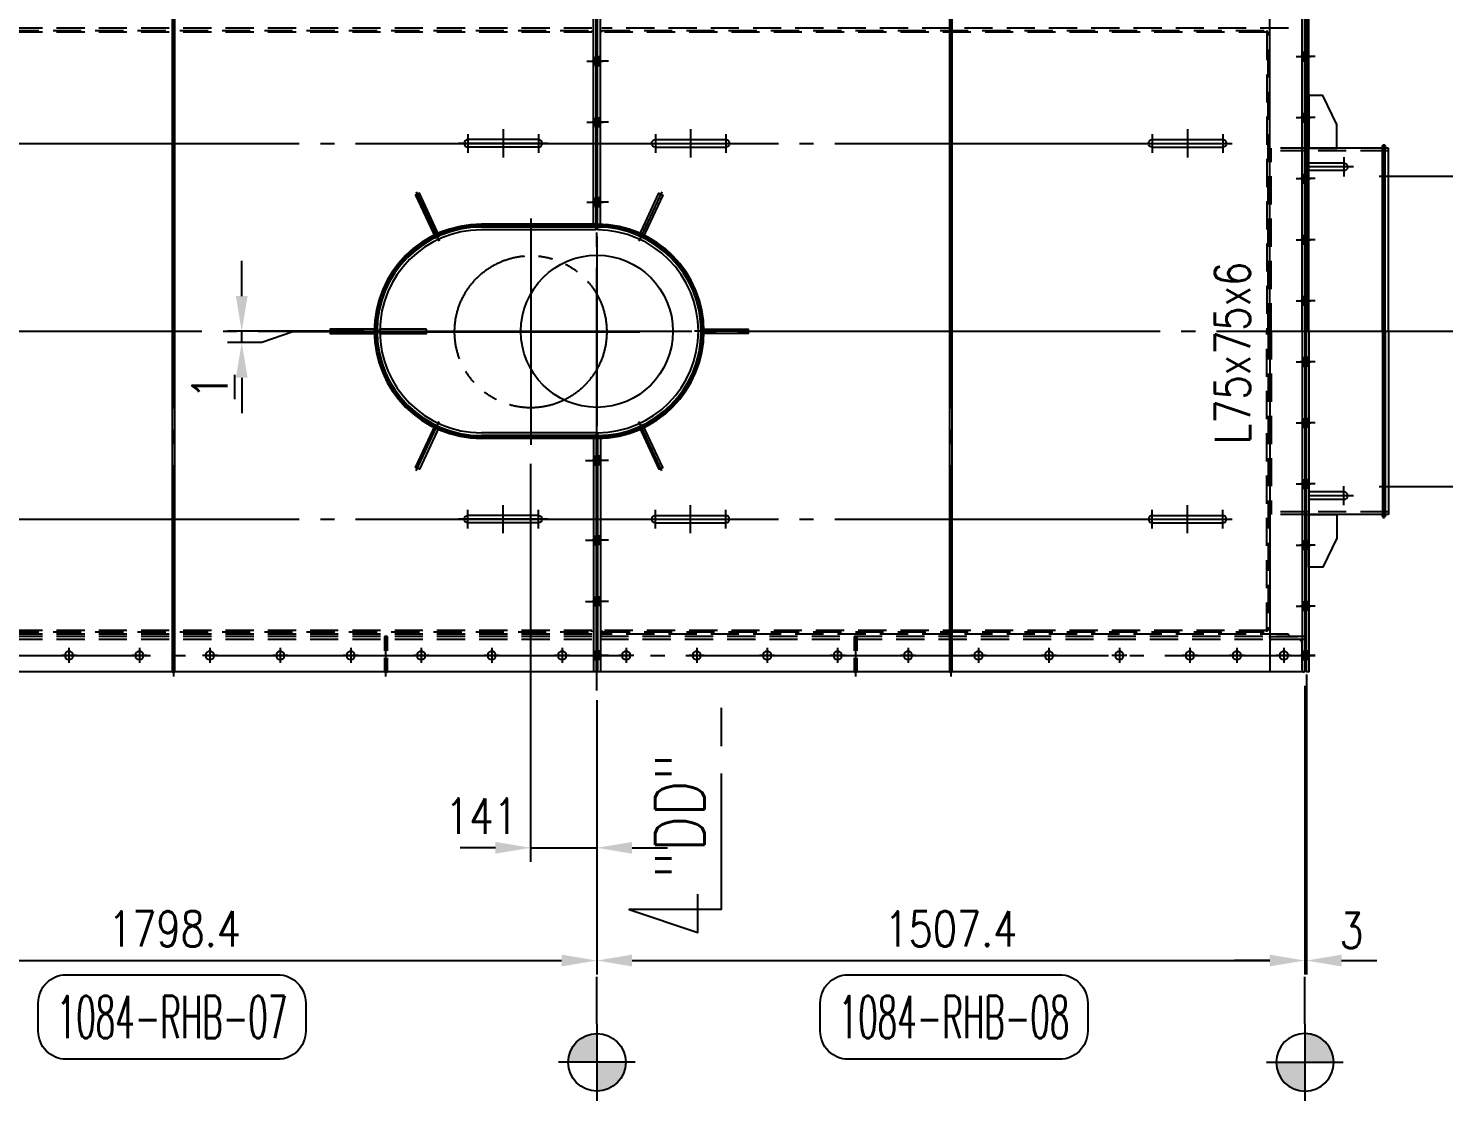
# Model space of a CAD drawing. Header units: millimetres. Extents: x 0 to 232280, y -26939 to 23794.
# Drawn here: x 40539 to 43553, y 12618 to 14901 of the extents above; entities that cross this region are included whole.
import ezdxf
from ezdxf.enums import TextEntityAlignment as Align

# ---------------------------------------------------------------- set-up
doc = ezdxf.new("R2010")
doc.units = ezdxf.units.MM
doc.header["$LTSCALE"] = 30
for name, pattern in [('JNK-CENTER', [34, 30, -1.5, 1, -1.5]), ('JNK-HIDDEN', [3, 2, -1]), ('JNK-PHANTOM', [15, 10, -1, 1, -1, 1, -1])]:
    doc.linetypes.add(name, pattern=pattern)
for name, color, linetype in [('CEN-R', 1, 'JNK-CENTER'), ('CON-C', 4, 'Continuous'), ('CON-G', 3, 'Continuous'), ('CON-W', 7, 'Continuous'), ('CON-Y', 2, 'Continuous'), ('conL-g', 3, 'Continuous'), ('Dim-W', 7, 'Continuous'), ('HID-Y', 2, 'JNK-HIDDEN'), ('MIS-B', 5, 'Continuous'), ('PHA-M', 6, 'JNK-PHANTOM'), ('RET PL', 2, 'Continuous'), ('STL-OBJT', 7, 'Continuous'), ('TXT-Y', 2, 'Continuous')]:
    doc.layers.add(name, color=color, linetype=linetype)
doc.styles.add('SIMPLEX', font='simplex.shx', dxfattribs={"width": 0.8})
doc.dimstyles.new('DIM30', dxfattribs={"dimscale": 30, "dimtxt": 2.5, "dimasz": 2.5, "dimexe": 1, "dimexo": 1, "dimgap": 1, "dimtad": 1, "dimdec": 0, "dimdsep": 46, "dimtxsty": 'SIMPLEX', "dimcen": 0, "dimclrd": 7, "dimclre": 7, "dimclrt": 2, "dimadec": 1, "dimazin": 2, "dimtfac": 1, "dimtdec": 0, "dimtix": 1, "dimtmove": 2, "dimatfit": 0, "dimfxl": 1, "dimtolj": 1, "dimtzin": 0, "dimarcsym": 0})

# ---------------------------------------------------------------- blocks, each defined once
blk = doc.blocks.new('A$C27160668')
at = {"layer": 'CEN-R'}
blk.add_line((0, -13), (0, 18.5), dxfattribs=at)
at = {"layer": 'HID-Y'}
for p, q in [((-9, 0), (-9, 6)), ((9, 0), (9, 6))]:
    blk.add_line(p, q, dxfattribs=at)
blk = doc.blocks.new('A$C2FEE125F')
at = {"layer": 'CEN-R'}
for p, q in [((-16, 0), (16, 0)), ((0, 16), (0, -16))]:
    blk.add_line(p, q, dxfattribs=at)
at = {"layer": 'conL-g'}
blk.add_circle((0, 0), 9, dxfattribs=at)
blk = doc.blocks.new('A$C114C44F1')
at = {"layer": 'CEN-R'}
for p, q in [((0, 95), (0, -95)), ((-20, 75), (20, 75)), ((-30, 0), (30, 0)), ((-20, -75), (20, -75))]:
    blk.add_line(p, q, dxfattribs=at)
at = {"layer": 'CON-G'}
for p, q in [((-8, 75), (-8, -75)), ((8, 75), (8, -75))]:
    blk.add_line(p, q, dxfattribs=at)
for centre, start, end in [((0, 75), 0, 180), ((0, -75), 180, 0)]:
    blk.add_arc(centre, 8, start, end, dxfattribs=at)
blk = doc.blocks.new('A$C041A5C56')
at = {"layer": 'CEN-R'}
for p, q in [((0, 201.9), (0, -201.9)), ((-201.9, 0), (201.9, 0))]:
    blk.add_line(p, q, dxfattribs=at)
at = {"layer": 'CON-Y'}
blk.add_circle((0, 0), 161.9, dxfattribs=at)
blk = doc.blocks.new('A$C25D030D1')
at = {"layer": 'CEN-R'}
for p, q in [((0, 240.9), (0, -240.9)), ((-232.6, 0), (232.6, 0))]:
    blk.add_line(p, q, dxfattribs=at)
at = {"layer": 'PHA-M'}
blk.add_circle((0, 0), 161.9, dxfattribs=at)
blk = doc.blocks.new('*D418')
at = {"layer": 'DEFPOINTS', "color": 0, "transparency": 16777216}
for p in [(41608.9, 14004.4), (41749.9, 13501.3), (41749.9, 13156.8)]:
    blk.add_point(p, dxfattribs=at)
at = {"layer": 'Dim-W', "color": 7, "lineweight": -2, "transparency": 16777216}
for p, q in [((41608.9, 13974.4), (41608.9, 13126.8)), ((41749.9, 13471.3), (41749.9, 13126.8)), ((41533.9, 13156.8), (41458.9, 13156.8)), ((41608.9, 13156.8), (41749.9, 13156.8)), ((41824.9, 13156.8), (41899.9, 13156.8))]:
    blk.add_line(p, q, dxfattribs=at)
at = {"layer": 'Dim-W', "color": 7, "transparency": 16777216}
for points in [[(41533.9, 13169.3), (41533.9, 13144.3), (41608.9, 13156.8)], [(41824.9, 13169.3), (41824.9, 13144.3), (41749.9, 13156.8)]]:
    blk.add_solid(points, dxfattribs=at)
at = {"layer": 'Dim-W', "color": 2, "transparency": 16777216, "insert": (41504, 13224.3), "char_height": 75, "attachment_point": 5, "style": 'SIMPLEX'}
blk.add_mtext('\\A1;141', dxfattribs=at)
blk = doc.blocks.new('*D419')
at = {"layer": 'DEFPOINTS', "color": 0, "transparency": 16777216}
for p in [(40993.8, 14256.3), (41283.5, 14256.3), (41066.4, 14232.3)]:
    blk.add_point(p, dxfattribs=at)
at = {"layer": 'Dim-W', "color": 7, "lineweight": -2, "transparency": 16777216}
for p, q in [((40993.8, 14331.3), (40993.8, 14406.3)), ((41253.5, 14256.3), (40963.8, 14256.3)), ((40993.8, 14232.3), (40993.8, 14256.3)), ((41036.4, 14232.3), (40963.8, 14232.3)), ((40993.8, 14157.3), (40993.8, 14082.3))]:
    blk.add_line(p, q, dxfattribs=at)
at = {"layer": 'Dim-W', "color": 7, "transparency": 16777216}
for points in [[(40981.3, 14331.3), (41006.3, 14331.3), (40993.8, 14256.3)], [(40981.3, 14157.3), (41006.3, 14157.3), (40993.8, 14232.3)]]:
    blk.add_solid(points, dxfattribs=at)
at = {"layer": 'Dim-W', "color": 2, "transparency": 16777216, "insert": (40926.3, 14137.7), "char_height": 75, "attachment_point": 5, "rotation": 90, "style": 'SIMPLEX'}
blk.add_mtext('\\A1;\\L1', dxfattribs=at)
blk = doc.blocks.new('A$C60EE0790')
at = {"layer": 'PHA-M'}
for p, q in [((12427, 330.2), (12772, 330.2)), ((12427, -330.2), (12772, -330.2))]:
    blk.add_line(p, q, dxfattribs=at)
blk = doc.blocks.new('A$C6C3D49BA')
at = {"layer": 'CEN-R'}
blk.add_line((0, 14), (0, -17.5), dxfattribs=at)
at = {"layer": 'HID-Y'}
for p, q in [((-9, 0), (-9, -5)), ((9, 0), (9, -5))]:
    blk.add_line(p, q, dxfattribs=at)
blk = doc.blocks.new('A$C51930839')
at = {"layer": 'CON-W'}
h = blk.add_hatch(color=256, dxfattribs=at)
h.paths.add_polyline_path([(19, 0), (14, 0), (14, 9), (19, 9)])
h.paths.add_polyline_path([(19, -9), (14, -9), (14, 0), (19, 0)])
h = blk.add_hatch(color=256, dxfattribs=at)
h.paths.add_polyline_path([(28, -9), (22, -9), (22, 0), (28, 0)])
h.paths.add_polyline_path([(28, 0), (22, 0), (22, 9), (28, 9)])
at = {"layer": 'STL-OBJT', "xscale": -1, "rotation": 90}
for name, p in [('A$C6C3D49BA', (14, 0)), ('A$C27160668', (28, 0))]:
    blk.add_blockref(name, p, dxfattribs=at)
blk = doc.blocks.new('DUCT-TAG')
at = {"layer": 'CON-G'}
blk.add_lwpolyline([(-9.49, -1), (-9.49, 1, -0.414214), (-7.49, 3), (7.49, 3, -0.414214), (9.49, 1), (9.49, -1, -0.414214), (7.49, -3), (-7.49, -3, -0.414214)], format="xyb", close=True, dxfattribs=at)
at = {"layer": 'CON-G', "style": 'SIMPLEX', "width": 1.246304}
blk.add_attdef('NAME', text='', height=3, dxfattribs=at).set_placement((-8.19, -1.5), (8.19, -1.5), align=Align.FIT)
at = {"layer": 'CON-Y', "style": 'SIMPLEX'}
blk.add_attdef('ELEVATION', text='', height=2, dxfattribs=at).set_placement((0, -6.02), align=Align.CENTER)
blk = doc.blocks.new('A$C1F4F7F1F')
at = {"layer": 'CON-G'}
for p, rotation in [((-199.5, -325), 270), ((199.5, -1125), 90)]:
    blk.add_blockref('A$C114C44F1', p, dxfattribs=dict(at, rotation=rotation))
at = {"layer": 'CON-G', "xscale": -1}
for p, rotation in [((199.5, -325), 90), ((-199.5, -1125), 270)]:
    blk.add_blockref('A$C114C44F1', p, dxfattribs=dict(at, rotation=rotation))
blk = doc.blocks.new('A$C0E622BE6')
at = {"layer": 'CEN-R'}
blk.add_line((0, 14), (0, -17.5), dxfattribs=at)
at = {"layer": 'HID-Y'}
for p, q in [((-9, -3), (-9, -9)), ((9, -3), (9, -9))]:
    blk.add_line(p, q, dxfattribs=at)
blk = doc.blocks.new('A$C60AB4A3A')
for points in [[(-7.5, 699), (-7.5, 681), (7.5, 699), (7.5, 681)], [(-7.5, 584), (-7.5, 566), (7.5, 584), (7.5, 566)], [(-7.5, 454), (-7.5, 436), (7.5, 454), (7.5, 436)], [(-7.5, 284), (-7.5, 266), (7.5, 284), (7.5, 266)], [(-7.5, -266), (-7.5, -284), (7.5, -266), (7.5, -284)], [(-7.5, -436), (-7.5, -454), (7.5, -436), (7.5, -454)], [(-7.5, -566), (-7.5, -584), (7.5, -566), (7.5, -584)], [(-7.5, -681), (-7.5, -699), (7.5, -681), (7.5, -699)]]:
    blk.add_solid(points)
at = {"layer": 'CEN-R'}
for p, q in [((-384.5, 297), (-335.5, 191.8)), ((138.5, 297), (89.5, 191.8)), ((-571.2, 0), (-455.2, 0)), ((-569.7, 0), (-453.7, 0)), ((323.7, 0), (207.7, 0)), ((-384.5, -297), (-335.5, -191.8)), ((138.5, -297), (89.5, -191.8))]:
    blk.add_line(p, q, dxfattribs=at)
for points in [[(-1.5, 224.9), (-246, 224.9)], [(-1.5, -224.9), (-246, -224.9)]]:
    blk.add_lwpolyline(points, dxfattribs=at)
for centre, start, end in [((-246, 0), 90, 270), ((0, 0), 270.3872, 89.6128)]:
    blk.add_arc(centre, 225, start, end, dxfattribs=at)
at = {"layer": 'CON-G'}
for p, q in [((-7.5, 221.9), (-7.5, 725)), ((-1.5, 725), (1.5, 725)), ((-1.5, 215.9), (-1.5, 725)), ((1.5, 215.9), (1.5, 725)), ((7.5, 221.9), (7.5, 725)), ((1.5, 221.9), (7.5, 221.9)), ((-7.5, -221.9), (-7.5, -725)), ((-1.5, -215.9), (-1.5, -725)), ((1.5, -215.9), (1.5, -725)), ((1.5, -221.9), (7.5, -221.9)), ((7.5, -221.9), (7.5, -725)), ((-1.5, -725), (1.5, -725))]:
    blk.add_line(p, q, dxfattribs=at)
for points in [[(-335.7, 203.1), (-378, 293.7), (-386.1, 289.9), (-343.9, 199.3)], [(89.7, 203.1), (132, 293.7), (140.1, 289.9), (97.9, 199.3)], [(-468, 4.5), (-568, 4.5), (-568, -4.5), (-468, -4.5)], [(222, 4.5), (322, 4.5), (322, -4.5), (222, -4.5)], [(-335.7, -203.1), (-378, -293.7), (-386.1, -289.9), (-343.9, -199.3)], [(89.7, -203.1), (132, -293.7), (140.1, -289.9), (97.9, -199.3)]]:
    blk.add_lwpolyline(points, close=True, dxfattribs=at)
for points in [[(-1.5, 227.9), (-246, 227.9)], [(-1.5, 221.9), (-246, 221.9)], [(-1.5, 215.9), (-246, 215.9)], [(-1.5, -215.9), (-246, -215.9)], [(-1.5, -221.9), (-246, -221.9)], [(-1.5, -227.9), (-246, -227.9)], [(-1.5, -215.9), (-128.5, -215.9)]]:
    blk.add_lwpolyline(points, dxfattribs=at)
for centre, radius, start, end in [((-246, 0), 228, 90, 270), ((-246, 0), 222, 90, 270), ((-246, 0), 216, 90, 270), ((0, 0), 228, 270.3872, 89.6128), ((0, 0), 222, 270.3872, 89.6128), ((0, 0), 216, 270.398, 89.602)]:
    blk.add_arc(centre, radius, start, end, dxfattribs=at)
at = {"layer": 'STL-OBJT', "xscale": -1}
for p, rotation in [((-7.5, 690), 90), ((-7.5, 690), 90), ((-7.5, 690), 90), ((-7.5, 690), 90), ((10.5, 690), 270), ((10.5, 690), 270), ((-7.5, 575), 90), ((-7.5, 575), 90), ((-7.5, 575), 90), ((-7.5, 575), 90), ((10.5, 575), 270), ((10.5, 575), 270), ((-7.5, 445), 90), ((-7.5, 445), 90), ((-7.5, 445), 90), ((-7.5, 445), 90), ((10.5, 445), 270), ((10.5, 445), 270), ((-7.5, 275), 90), ((-7.5, 275), 90), ((10.5, 275), 270), ((10.5, 275), 270), ((7.5, -275), 270), ((7.5, -275), 270), ((10.5, -275), 270), ((10.5, -275), 270), ((7.5, -445), 270), ((7.5, -445), 270), ((10.5, -445), 270), ((10.5, -445), 270), ((7.5, -575), 270), ((7.5, -575), 270), ((10.5, -575), 270), ((10.5, -575), 270), ((10.5, -690), 270), ((10.5, -690), 270)]:
    blk.add_blockref('A$C0E622BE6', p, dxfattribs=dict(at, rotation=rotation))
at = {"layer": 'STL-OBJT'}
for p, rotation in [((-7.5, 690), 90), ((-7.5, 690), 90), ((-4.5, 690), 90), ((-4.5, 690), 90), ((7.5, 690), 270), ((7.5, 690), 270), ((7.5, 690), 270), ((7.5, 690), 270), ((-7.5, 575), 90), ((-7.5, 575), 90), ((-4.5, 575), 90), ((-4.5, 575), 90), ((7.5, 575), 270), ((7.5, 575), 270), ((7.5, 575), 270), ((7.5, 575), 270), ((-7.5, 445), 90), ((-7.5, 445), 90), ((-4.5, 445), 90), ((-4.5, 445), 90), ((7.5, 445), 270), ((7.5, 445), 270), ((7.5, 445), 270), ((7.5, 445), 270), ((-7.5, 275), 90), ((-7.5, 275), 90), ((-4.5, 275), 90), ((-4.5, 275), 90), ((7.5, 275), 270), ((7.5, 275), 270), ((-10.5, -275), 90), ((-10.5, -275), 90), ((-7.5, -275), 90), ((-7.5, -275), 90), ((-10.5, -445), 90), ((-10.5, -445), 90), ((-7.5, -445), 90), ((-7.5, -445), 90), ((-10.5, -575), 90), ((-10.5, -575), 90), ((-7.5, -575), 90), ((-7.5, -575), 90), ((-10.5, -690), 90), ((-10.5, -690), 90)]:
    blk.add_blockref('A$C0E622BE6', p, dxfattribs=dict(at, rotation=rotation))
blk = doc.blocks.new('SECMARK2')
at = {"layer": 'CON-C'}
blk.add_line((0, 0), (-2.72, 0), dxfattribs=at)
blk.add_lwpolyline([(-4.67, 0), (-14.32, 0), (-14.32, 6.51), (-15.93, 1.64), (-13.23, 1.64)], dxfattribs=at)
at = {"layer": 'CON-C', "style": 'SIMPLEX', "width": 0.8}
blk.add_attdef('TAG', (-12.98, 1.18), '', height=3.5, dxfattribs=at)
blk = doc.blocks.new('*D460')
at = {"layer": 'DEFPOINTS', "color": 0, "transparency": 16777216}
for p in [(43257.3, 13531.3), (41749.9, 13491.3), (43257.3, 12916.8)]:
    blk.add_point(p, dxfattribs=at)
at = {"layer": 'Dim-W', "color": 7, "lineweight": -2, "transparency": 16777216}
for p, q in [((43257.3, 13501.3), (43257.3, 12886.8)), ((41749.9, 13461.3), (41749.9, 12886.8)), ((41824.9, 12916.8), (43182.3, 12916.8))]:
    blk.add_line(p, q, dxfattribs=at)
at = {"layer": 'Dim-W', "color": 7, "transparency": 16777216}
for points in [[(41824.9, 12929.3), (41824.9, 12904.3), (41749.9, 12916.8)], [(43182.3, 12929.3), (43182.3, 12904.3), (43257.3, 12916.8)]]:
    blk.add_solid(points, dxfattribs=at)
at = {"layer": 'Dim-W', "color": 2, "transparency": 16777216, "insert": (42503.6, 12984.3), "char_height": 75, "attachment_point": 5, "style": 'SIMPLEX'}
blk.add_mtext('\\A1;1507.4', dxfattribs=at)
blk = doc.blocks.new('*D461')
at = {"layer": 'DEFPOINTS', "color": 0, "transparency": 16777216}
for p in [(43257.3, 13531.3), (43260.3, 13555.6), (43257.3, 12916.8)]:
    blk.add_point(p, dxfattribs=at)
at = {"layer": 'Dim-W', "color": 7, "lineweight": -2, "transparency": 16777216}
for p, q in [((43257.3, 13501.3), (43257.3, 12886.8)), ((43260.3, 13525.6), (43260.3, 12886.8)), ((43182.3, 12916.8), (43107.3, 12916.8)), ((43260.3, 12916.8), (43257.3, 12916.8)), ((43335.3, 12916.8), (43410.3, 12916.8))]:
    blk.add_line(p, q, dxfattribs=at)
at = {"layer": 'Dim-W', "color": 7, "transparency": 16777216}
for points in [[(43182.3, 12929.3), (43182.3, 12904.3), (43257.3, 12916.8)], [(43335.3, 12929.3), (43335.3, 12904.3), (43260.3, 12916.8)]]:
    blk.add_solid(points, dxfattribs=at)
at = {"layer": 'Dim-W', "color": 2, "transparency": 16777216, "insert": (43356.5, 12980.9), "char_height": 75, "attachment_point": 5, "style": 'SIMPLEX'}
blk.add_mtext('\\A1;3', dxfattribs=at)
blk = doc.blocks.new('FS-MARK')
h = blk.add_hatch(color=256)
edge = h.paths.add_edge_path()
edge.add_arc((0, 0), 1.75, 90, 180)
edge.add_line((-1.75, 0), (0, 0))
edge.add_line((0, 0), (0, 1.75))
h = blk.add_hatch(color=256)
edge = h.paths.add_edge_path()
edge.add_line((0, 0), (0, -1.75))
edge.add_arc((0, 0), 1.75, 270, 360)
edge.add_line((1.75, 0), (0, 0))
for p, q in [((0, 2.333), (0, -2.333)), ((2.333, 0), (-2.333, 0))]:
    blk.add_line(p, q)
blk.add_circle((0, 0), 1.75)
at = {"layer": 'CON-Y', "style": 'SIMPLEX', "width": 0.8}
blk.add_attdef('F.S.', (3.195, 0.998), '', height=2.5, dxfattribs=at)
blk = doc.blocks.new('*D325')
at = {"layer": 'DEFPOINTS', "color": 0, "transparency": 16777216}
for p in [(39951.5, 13495.4), (41749.9, 13491.3), (41749.9, 12916.8)]:
    blk.add_point(p, dxfattribs=at)
at = {"layer": 'Dim-W', "color": 7, "lineweight": -2, "transparency": 16777216}
for p, q in [((39951.5, 13465.4), (39951.5, 12886.8)), ((41749.9, 13461.3), (41749.9, 12886.8)), ((40026.5, 12916.8), (41674.9, 12916.8))]:
    blk.add_line(p, q, dxfattribs=at)
at = {"layer": 'Dim-W', "color": 7, "transparency": 16777216}
for points in [[(40026.5, 12929.3), (40026.5, 12904.3), (39951.5, 12916.8)], [(41674.9, 12929.3), (41674.9, 12904.3), (41749.9, 12916.8)]]:
    blk.add_solid(points, dxfattribs=at)
at = {"layer": 'Dim-W', "color": 2, "transparency": 16777216, "insert": (40850.7, 12984.3), "char_height": 75, "attachment_point": 5, "style": 'SIMPLEX'}
blk.add_mtext('\\A1;1798.4', dxfattribs=at)
blk = doc.blocks.new('A$C751203EC')
at = {"layer": 'CEN-R'}
for p, q in [((-20.4, 0), (75, 0)), ((0, 20.4), (0, -20.4))]:
    blk.add_line(p, q, dxfattribs=at)
at = {"layer": 'CON-G'}
for p, q in [((0, 8), (75, 8)), ((0, -8), (75, -8))]:
    blk.add_line(p, q, dxfattribs=at)
blk.add_arc((0, 0), 8, 90, 270, dxfattribs=at)

msp = doc.modelspace()

# ---------------------------------------------------------------- hatches: boundary and pattern name
at = {"layer": 'CON-W'}
h = msp.add_hatch(color=256, dxfattribs=at)
h.paths.add_polyline_path([(43257.31, 13566.33), (43251.31, 13566.33), (43251.31, 13557.33), (43257.31, 13557.33)])
h.paths.add_polyline_path([(43257.31, 13575.33), (43251.31, 13575.33), (43251.31, 13566.33), (43257.31, 13566.33)])
h = msp.add_hatch(color=256, dxfattribs=at)
h.paths.add_polyline_path([(43260.31, 13566.33), (43265.31, 13566.33), (43265.31, 13575.33), (43260.31, 13575.33)])
h.paths.add_polyline_path([(43260.31, 13557.33), (43265.31, 13557.33), (43265.31, 13566.33), (43260.31, 13566.33)])

# ---------------------------------------------------------------- linework, layer by layer
at = {"layer": 'CEN-R'}
for p, q in [((41749.91, 13491.33), (41749.91, 15021.33)), ((40848.41, 14991.33), (40848.41, 13521.33)), ((42503.31, 14991.33), (42503.31, 13521.33)), ((32056.31, 14656.33), (42971.35, 14656.33)), ((43430.31, 14649.53), (43420.31, 14649.53)), ((43425.31, 14654.53), (43425.31, 14644.53)), ((43425.31, 14644.53), (43425.31, 13868.13)), ((30828.96, 14256.33), (44239.59, 14256.33)), ((41283.75, 14256.33), (41399.74, 14256.33)), ((41285.25, 14256.33), (41401.24, 14256.33)), ((42073.57, 14256.33), (41957.57, 14256.33)), ((43430.31, 13863.13), (43420.31, 13863.13)), ((43425.31, 13858.13), (43425.31, 13868.13)), ((32056.31, 13856.33), (42971.35, 13856.33)), ((41300.86, 13521.33), (41300.86, 13606.33)), ((42300.81, 13521.33), (42300.81, 13606.33)), ((31739.33, 13566.33), (43279.28, 13566.33))]:
    msp.add_line(p, q, dxfattribs=at)
at = {"layer": 'CON-G'}
for p, q in [((43182.31, 14256.33), (43182.31, 14981.33)), ((43251.31, 14256.33), (43251.31, 14981.33)), ((43257.31, 14256.33), (43257.31, 14981.33)), ((43435.31, 14646.53), (43265.31, 14646.53)), ((43422.31, 14256.33), (43422.31, 14649.53)), ((43428.31, 14256.33), (43428.31, 14649.53)), ((43435.31, 14256.33), (43435.31, 14646.53)), ((43182.31, 14256.33), (43182.31, 13531.33)), ((43251.31, 14256.33), (43251.31, 13531.33)), ((43257.31, 14256.33), (43257.31, 13531.33)), ((43422.31, 14256.33), (43422.31, 13863.13)), ((43428.31, 14256.33), (43428.31, 13863.13)), ((43435.31, 14256.33), (43435.31, 13866.13)), ((43435.31, 13866.13), (43265.31, 13866.13)), ((41748.41, 13531.33), (40352.21, 13531.33)), ((43257.31, 13531.33), (41751.41, 13531.33))]:
    msp.add_line(p, q, dxfattribs=at)
for points in [[(40845.41, 13531.33), (40851.41, 13531.33), (40851.41, 14981.33), (40845.41, 14981.33)], [(42500.31, 13531.33), (42506.31, 13531.33), (42506.31, 14981.33), (42500.31, 14981.33)], [(41386.95, 14260.83), (41286.95, 14260.83), (41286.95, 14251.83), (41386.95, 14251.83)]]:
    msp.add_lwpolyline(points, close=True, dxfattribs=at)
for points in [[(43265.31, 14256.33), (43265.31, 14981.33), (43260.31, 14981.33), (43260.31, 14256.33)], [(43325.31, 14646.53), (43325.31, 14696.53), (43295.31, 14758.53), (43265.31, 14758.53), (43265.31, 14646.53), (43325.31, 14646.53)], [(43265.31, 14256.33), (43265.31, 13531.33), (43260.31, 13531.33), (43260.31, 14256.33)], [(43325.31, 13866.13), (43325.31, 13816.13), (43295.31, 13754.13), (43265.31, 13754.13), (43265.31, 13866.13), (43325.31, 13866.13)]]:
    msp.add_lwpolyline(points, dxfattribs=at)
for centre, start, end in [((43425.31, 14649.53), 0, 180), ((43425.31, 13863.13), 180, 0)]:
    msp.add_arc(centre, 3, start, end, dxfattribs=at)
at = {"layer": 'Dim-W'}
for p, q in [((41102.73, 14255.33), (41036.45, 14232.28)), ((41403.79, 14255.33), (41102.73, 14255.33)), ((41749.91, 12781.76), (41749.91, 12881.76)), ((43257.31, 12781.76), (43257.31, 12881.76))]:
    msp.add_line(p, q, dxfattribs=at)
at = {"layer": 'HID-Y'}
for p, q in [((41739.41, 14901.33), (39495.81, 14901.33)), ((43222.31, 14901.33), (41760.41, 14901.33)), ((43185.31, 14256.33), (43185.31, 14646.53)), ((43265.31, 14646.53), (43185.31, 14646.53)), ((43428.31, 14646.53), (43422.31, 14646.53)), ((43265.31, 14640.53), (43185.31, 14640.53)), ((43435.31, 14640.53), (43265.31, 14640.53)), ((43185.31, 14256.33), (43185.31, 13866.13)), ((43265.31, 13872.13), (43185.31, 13872.13)), ((43265.31, 13866.13), (43185.31, 13866.13)), ((43435.31, 13872.13), (43265.31, 13872.13)), ((43428.31, 13866.13), (43422.31, 13866.13)), ((41739.41, 13600.33), (38962.01, 13600.33)), ((41739.41, 13611.33), (39495.81, 13611.33)), ((41739.41, 13606.33), (39495.81, 13606.33)), ((43222.31, 13611.33), (41760.41, 13611.33)), ((43257.31, 13606.33), (41760.41, 13606.33)), ((43257.31, 13600.33), (41760.41, 13600.33)), ((43222.31, 13611.33), (43222.31, 13606.33))]:
    msp.add_line(p, q, dxfattribs=at)
at = {"layer": 'HID-Y', "ltscale": 0.5}
for points in [[(41297.86, 13531.33), (41303.86, 13531.33), (41303.86, 13606.33), (41297.86, 13606.33)], [(42297.81, 13531.33), (42303.81, 13531.33), (42303.81, 13606.33), (42297.81, 13606.33)]]:
    msp.add_lwpolyline(points, close=True, dxfattribs=at)
at = {"layer": 'HID-Y'}
msp.add_lwpolyline([(43257.31, 13606.33), (43257.31, 13531.33), (43255.31, 13531.33, -0.4142136), (43251.31, 13535.33), (43251.31, 13591.83, 0.4142136), (43242.81, 13600.33), (43186.31, 13600.33, -0.4142136), (43182.31, 13604.33), (43182.31, 13606.33)], format="xyb", close=True, dxfattribs=at)
for centre, start, end in [((43425.31, 14649.53), 180, 0), ((43425.31, 13863.13), 0, 180)]:
    msp.add_arc(centre, 3, start, end, dxfattribs=at)
at = {"layer": 'RET PL', "color": 6, "linetype": 'JNK-HIDDEN'}
for points in [[(39962.01, 14896.33), (41739.41, 14896.33), (41739.41, 14893.33), (39962.01, 14893.33)], [(43179.31, 14256.33), (43179.31, 14893.33), (43176.31, 14893.33), (43176.31, 14256.33)], [(43179.31, 14256.33), (43179.31, 13619.33), (43176.31, 13619.33), (43176.31, 14256.33)], [(39962.01, 13616.33), (41739.41, 13616.33), (41739.41, 13619.33), (39962.01, 13619.33)]]:
    msp.add_lwpolyline(points, dxfattribs=at)
for points in [[(41760.41, 14896.33), (43176.31, 14896.33), (43176.31, 14893.33), (41760.41, 14893.33)], [(41760.41, 13616.33), (43176.31, 13616.33), (43176.31, 13619.33), (41760.41, 13619.33)]]:
    msp.add_lwpolyline(points, close=True, dxfattribs=at)

# ---------------------------------------------------------------- block references
msp.add_blockref('A$C60AB4A3A', (41749.91, 14256.33))
at = {"layer": 'CON-G', "xscale": -1, "rotation": 90}
msp.add_blockref('A$C114C44F1', (43007.31, 14656.33), dxfattribs=at)
at = {"layer": 'CON-G', "xscale": -1}
for name, p in [('A$C751203EC', (43340.31, 14606.33)), ('A$C2FEE125F', (40625.91, 13566.33)), ('A$C2FEE125F', (40775.91, 13566.33)), ('A$C2FEE125F', (40925.91, 13566.33)), ('A$C2FEE125F', (41075.91, 13566.33)), ('A$C2FEE125F', (41225.91, 13566.33)), ('A$C2FEE125F', (41375.91, 13566.33)), ('A$C2FEE125F', (41525.91, 13566.33)), ('A$C2FEE125F', (41675.91, 13566.33)), ('A$C2FEE125F', (41812.31, 13566.33)), ('A$C2FEE125F', (41962.31, 13566.33)), ('A$C2FEE125F', (42112.31, 13566.33)), ('A$C2FEE125F', (42262.31, 13566.33)), ('A$C2FEE125F', (42412.31, 13566.33)), ('A$C2FEE125F', (42562.31, 13566.33)), ('A$C2FEE125F', (42712.31, 13566.33)), ('A$C2FEE125F', (42862.31, 13566.33)), ('A$C2FEE125F', (43012.31, 13566.33)), ('A$C2FEE125F', (43112.31, 13566.33)), ('A$C2FEE125F', (43212.31, 13566.33))]:
    msp.add_blockref(name, p, dxfattribs=at)
at = {"layer": 'CON-G'}
for name, p, rotation in [('A$C751203EC', (43340.31, 13906.33), 180), ('A$C114C44F1', (43007.31, 13856.33), 90)]:
    msp.add_blockref(name, p, dxfattribs=dict(at, rotation=rotation))
at = {"layer": 'CON-W'}
ref = msp.add_blockref('SECMARK2', (42014.15, 13454.73), dxfattribs=dict(at, xscale=30, yscale=30, zscale=30, rotation=90))
ref.add_attrib('TAG', '"DD"', (41978.75, 13090.95), dxfattribs={"layer": 'CON-C', "height": 105, "rotation": 90, "style": 'SIMPLEX', "width": 0.8})
ref = msp.add_blockref('DUCT-TAG', (40845.31, 12796.5), dxfattribs=dict(at, xscale=30, yscale=30, zscale=30))
ref.add_attrib('NAME', '1084-RHB-07', dxfattribs={"layer": 'CON-G', "height": 90, "style": 'SIMPLEX', "width": 0.507345}).set_placement((40599.61, 12751.5), (41091.01, 12751.5), align=Align.FIT)
ref = msp.add_blockref('DUCT-TAG', (42510.07, 12796.5), dxfattribs=dict(at, xscale=30, yscale=30, zscale=30))
ref.add_attrib('NAME', '1084-RHB-08', dxfattribs={"layer": 'CON-G', "height": 90, "style": 'SIMPLEX', "width": 0.507345}).set_placement((42264.37, 12751.5), (42755.77, 12751.5), align=Align.FIT)
at = {"layer": 'Dim-W', "xscale": -1}
for p in [(43279.28, 14841.33), (43279.28, 14711.33), (43279.28, 14581.33), (43279.28, 14451.33), (43279.28, 14321.33)]:
    msp.add_blockref('A$C51930839', p, dxfattribs=at)
at = {"layer": 'Dim-W'}
for name, p in [('A$C60EE0790', (30988.31, 14256.33)), ('A$C1F4F7F1F', (41749.91, 14981.33))]:
    msp.add_blockref(name, p, dxfattribs=at)
at = {"layer": 'Dim-W', "rotation": 180}
for p in [(43279.28, 14191.33), (43279.28, 14061.33), (43279.28, 13931.33), (43279.28, 13801.33), (43279.28, 13671.33)]:
    msp.add_blockref('A$C51930839', p, dxfattribs=at)
at = {"layer": 'Dim-W', "yscale": 35, "zscale": 35}
for p, xscale in [((41749.91, 12700.1), 35), ((43257.31, 12700.1), -35)]:
    msp.add_blockref('FS-MARK', p, dxfattribs=dict(at, xscale=xscale))
at = {"layer": 'MIS-B'}
for name, p in [('A$C25D030D1', (41608.91, 14255.33)), ('A$C041A5C56', (41749.91, 14256.33))]:
    msp.add_blockref(name, p, dxfattribs=at)
at = {"layer": 'STL-OBJT', "rotation": 270}
for name, p in [('A$C27160668', (43251.31, 13566.33)), ('A$C27160668', (43251.31, 13566.33)), ('A$C6C3D49BA', (43265.31, 13566.33))]:
    msp.add_blockref(name, p, dxfattribs=at)

# ---------------------------------------------------------------- texts
at = {"layer": 'TXT-Y', "color": 2, "style": 'SIMPLEX', "width": 0.8}
msp.add_text('L75x75x6', height=75, rotation=90, dxfattribs=at).set_placement((43140.6, 14015.92))

# ---------------------------------------------------------------- dimensions: what is measured, and where the dimension line sits
at = {"layer": 'Dim-W'}
dim = msp.add_linear_dim(base=(40993.81, 14256.33), p1=(41066.45, 14232.28), p2=(41283.45, 14256.33), angle=90, text='%%u1', dimstyle='DIM30', dxfattribs=at)
dim.commit()
dim.dimension.update_dxf_attribs({"geometry": '*D419', "text_midpoint": (40926.31, 14137.66), "dimtype": 160})
dim = msp.add_linear_dim(base=(41749.91, 13156.76), p1=(41608.91, 14004.38), p2=(41749.91, 13501.33), dimstyle='DIM30', dxfattribs=at)
dim.commit()
dim.dimension.update_dxf_attribs({"geometry": '*D418', "text_midpoint": (41504.03, 13224.26), "dimtype": 160})
for base, p1, p2, picture, middle in [((43257.31, 12916.76), (41749.91, 13491.33), (43257.31, 13531.33), '*D460', (42503.61, 12984.26)), ((41749.91, 12916.76), (39951.51, 13495.4), (41749.91, 13491.33), '*D325', (40850.71, 12984.26))]:
    dim = msp.add_linear_dim(base=base, p1=p1, p2=p2, dimstyle='DIM30', override={"dimdec": 1}, dxfattribs=at)
    dim.commit()
    dim.dimension.update_dxf_attribs({"geometry": picture, "text_midpoint": middle})
dim = msp.add_linear_dim(base=(43257.31, 12916.76), p1=(43260.31, 13555.63), p2=(43257.31, 13531.33), angle=180, dimstyle='DIM30', dxfattribs=at)
dim.commit()
dim.dimension.update_dxf_attribs({"geometry": '*D461', "text_midpoint": (43356.45, 12980.88), "dimtype": 160})

doc.saveas('drawing.dxf')
